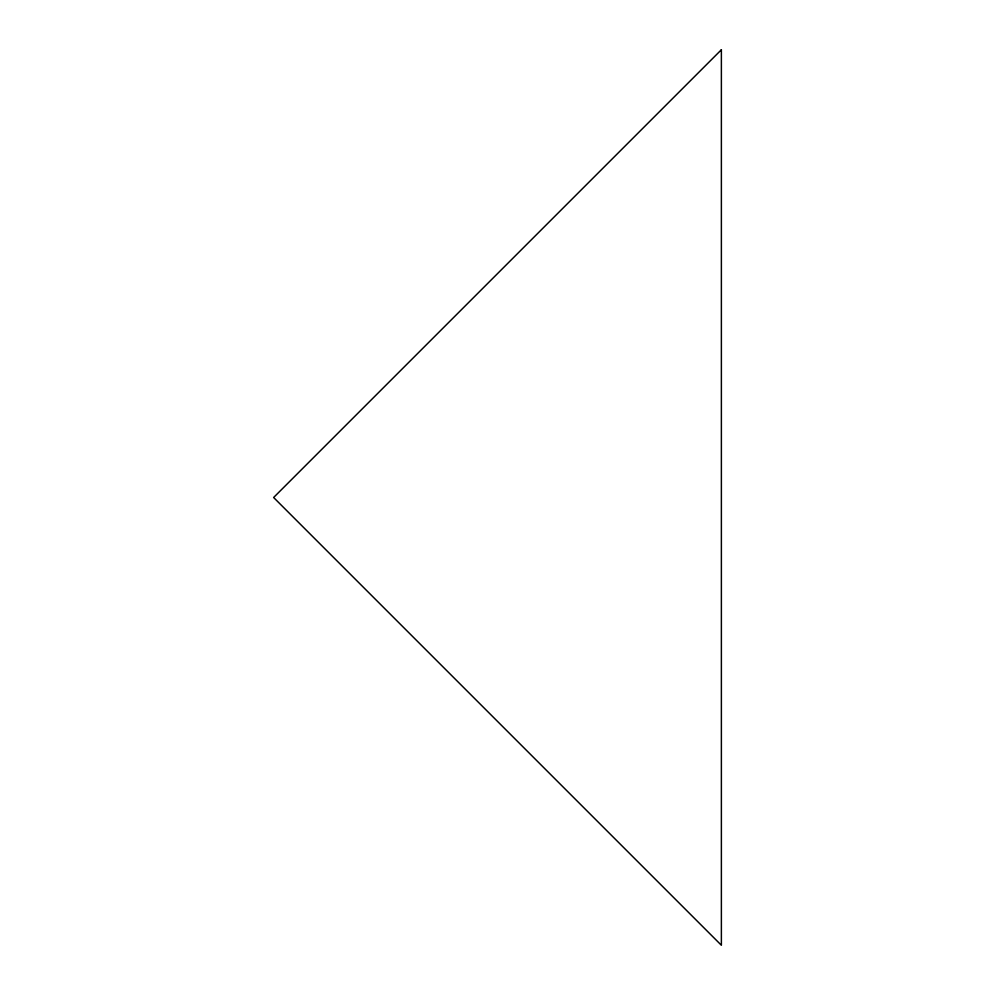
<?xml version="1.0" encoding="UTF-8"?>
<svg xmlns="http://www.w3.org/2000/svg" width="995" height="995" viewBox="0 0 995 995"><rect width="100%" height="100%" fill="white"/><g stroke="black" fill="none" stroke-linecap="round" stroke-linejoin="round"><path stroke-width="1.49" d="M721.375 49.75L273.625 497.5L721.375 945.25L721.375 49.75"/></g></svg>
